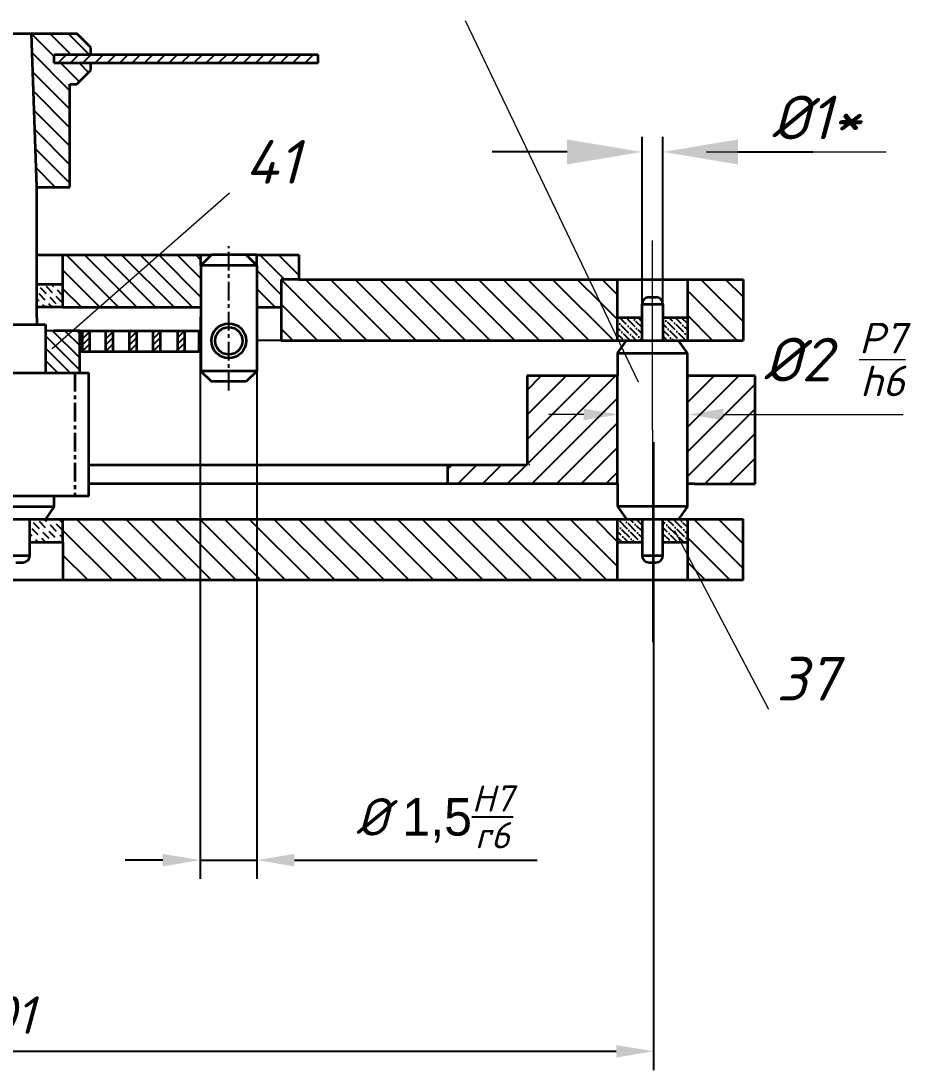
# Model space of a CAD drawing. Extents: x 1996 to 2593, y 74 to 494.
# Drawn here: x 2180.6 to 2240, y 182.6 to 252.6 of the extents above; entities that cross this region are included whole.
import ezdxf

# ---------------------------------------------------------------- set-up
doc = ezdxf.new("R2010")
doc.units = 0
doc.header["$MEASUREMENT"] = 0
for name, pattern in [('AUDIT_D_100420100805-0', [0]), ('CENTER', [2, 1.25, -0.25, 0.25, -0.25]), ('THIN', [0])]:
    doc.linetypes.add(name, pattern=pattern)
doc.layers.get('0').update_dxf_attribs({"linetype": 'CONTINUOUS'})
doc.layers.get('DEFPOINTS').update_dxf_attribs({"linetype": 'CONTINUOUS'})
doc.layers.add('ОСНОВНОЙ', color=7, linetype='CONTINUOUS')
doc.dimstyles.get("Standard").update_dxf_attribs({"dimtxt": 3, "dimasz": 3, "dimexe": 2.5, "dimexo": 2.5, "dimgap": 1.5, "dimtad": 0, "dimtih": 1, "dimtoh": 1, "dimdec": 4, "dimzin": 0, "dimdsep": 46, "dimtxsty": 'Standard', "dimcen": -3, "dimdle": 1.25, "dimadec": 0, "dimazin": 0, "dimtfac": 0.75, "dimtdec": 4, "dimtofl": 0, "dimtmove": 0, "dimatfit": 3, "dimfxl": 1, "dimtvp": 1.5, "dimtolj": 1, "dimtzin": 0, "dimarcsym": 0})
pattern_1 = [(135, (1970.6293, -359.4823), (-0.8238175, -0.8238175), [])]

# ---------------------------------------------------------------- blocks, each defined once
blk = doc.blocks.new('*D0')
at = {"color": 0, "lineweight": -2, "transparency": 16777216}
for p, q in [((2222.045, 232.82), (2222.045, 244.862)), ((2223.443, 232.82), (2223.443, 244.862)), ((2217.045, 243.862), (2212.045, 243.862)), ((2228.443, 243.862), (2233.443, 243.862))]:
    blk.add_line(p, q, dxfattribs=at)
at = {"color": 0, "transparency": 16777216}
for points in [[(2217.045, 244.695), (2217.045, 243.029), (2222.045, 243.862)], [(2228.443, 244.695), (2228.443, 243.029), (2223.443, 243.862)]]:
    blk.add_solid(points, dxfattribs=at)
at = {"layer": 'DEFPOINTS', "color": 0, "transparency": 16777216}
for p in [(2222.045, 243.862), (2222.045, 232.82), (2223.443, 232.82)]:
    blk.add_point(p, dxfattribs=at)
blk = doc.blocks.new('*D11')
at = {"color": 0, "lineweight": -2, "transparency": 16777216}
for p, q in [((2129.255, 224.495), (2129.255, 182.591)), ((2222.822, 224.495), (2222.822, 182.591)), ((2131.755, 183.841), (2220.322, 183.841))]:
    blk.add_line(p, q, dxfattribs=at)
at = {"color": 0, "transparency": 16777216}
for points in [[(2131.755, 184.258), (2131.755, 183.425), (2129.255, 183.841)], [(2220.322, 184.258), (2220.322, 183.425), (2222.822, 183.841)]]:
    blk.add_solid(points, dxfattribs=at)
at = {"layer": 'DEFPOINTS', "color": 0, "transparency": 16777216}
for p in [(2129.255, 225.12), (2222.822, 225.12), (2222.822, 183.841)]:
    blk.add_point(p, dxfattribs=at)
at = {"color": 0, "transparency": 16777216, "insert": (2176.038, 185.966), "char_height": 2.5, "attachment_point": 5}
blk.add_mtext('\\A1;40{\\fISOCPEUR|b0|i1|c204|p34;\\C0;%%P0,01}', dxfattribs=at)
blk = doc.blocks.new('*D12')
at = {"color": 0, "lineweight": -2, "transparency": 16777216}
for p, q in [((2192.57, 232.858), (2192.57, 195.348)), ((2196.357, 232.858), (2196.357, 195.348)), ((2190.07, 196.598), (2187.57, 196.598)), ((2192.57, 196.598), (2196.357, 196.598)), ((2198.857, 196.598), (2215.045, 196.598))]:
    blk.add_line(p, q, dxfattribs=at)
at = {"color": 0, "transparency": 16777216}
for points in [[(2190.07, 197.015), (2190.07, 196.182), (2192.57, 196.598)], [(2198.857, 197.015), (2198.857, 196.182), (2196.357, 196.598)]]:
    blk.add_solid(points, dxfattribs=at)
at = {"layer": 'DEFPOINTS', "color": 0, "transparency": 16777216}
for p in [(2192.57, 233.483), (2196.357, 233.483), (2196.357, 196.598)]:
    blk.add_point(p, dxfattribs=at)
at = {"color": 0, "transparency": 16777216, "insert": (2208.201, 199.485), "char_height": 2.5, "attachment_point": 5}
blk.add_mtext('\\A1;{\\fISOCPEUR|b0|i1|c204|p34;\\C0;%%C} 1,5{\\fISOCPEUR|b0|i1|c204|p34;\\H0.7x;\\C0;\\SH7/r6;}', dxfattribs=at)

msp = doc.modelspace()

# ---------------------------------------------------------------- hatches: boundary and pattern name
h = msp.add_hatch()
h.set_pattern_fill('ANSI31', color=256, scale=9.320431, angle=90, style=0)
h.set_pattern_definition(pattern_1)
h.paths.add_polyline_path([(2212.96485, 231.28233), (2220.41425, 231.28233), (2220.41425, 231.40717), (2218.52436, 235.36002), (2211.83945, 235.36002), (2199.13982, 235.36002), (2197.97477, 235.36002), (2197.97477, 231.28233)])
h = msp.add_hatch()
h.set_pattern_fill('ANSI31', color=256, scale=9.320431, angle=90, style=0)
h.set_pattern_definition(pattern_1)
h.paths.add_polyline_path([(2220.41425, 235.36002), (2218.52436, 235.36002), (2220.41425, 231.40717)])
h.paths.add_polyline_path([(2225.07446, 235.36002), (2225.07446, 231.28233), (2228.79219, 231.28233), (2228.79219, 235.36002)])
h = msp.add_hatch()
h.set_pattern_fill('ANSI36', color=256, scale=2.330108, angle=90, style=0)
h.set_pattern_definition([(135, (1962.0305, -359.67532), (-0.5663745, 0.15446577), [0.72815864, -0.14563173, 0, -0.14563173])])
h.paths.add_polyline_path([(2225.07446, 232.8202), (2223.44339, 232.8202), (2223.44339, 231.28233), (2225.07446, 231.28233)])
h.paths.add_polyline_path([(2222.04532, 232.8202), (2220.41425, 232.8202), (2220.41425, 231.28233), (2222.04532, 231.28233)])
h.paths.add_polyline_path([(2222.04532, 219.35218), (2220.41425, 219.35218), (2220.41425, 217.81431), (2222.04532, 217.81431)])
h.paths.add_polyline_path([(2223.44339, 219.35218), (2223.44339, 217.81431), (2225.07446, 217.81431), (2225.07446, 219.35218)])
h = msp.add_hatch()
h.set_pattern_fill('ANSI31', color=256, scale=9.320431, style=0)
h.set_pattern_definition([(45, (1905.1434, -364.648), (-0.8238175, 0.8238175), [])])
h.paths.add_polyline_path([(2219.85502, 221.70559), (2220.41425, 221.70559), (2220.41425, 228.92892), (2219.85502, 228.92892), (2215.68413, 228.92892), (2214.37334, 228.92892), (2214.37334, 222.98714), (2209.07907, 222.98714), (2209.07907, 221.70559), (2215.68413, 221.70559)])
h.paths.add_polyline_path([(2225.07446, 221.70559), (2225.54049, 221.70559), (2229.58588, 221.70559), (2229.58588, 228.92892), (2225.54049, 228.92892), (2225.07446, 228.92892)])
h = msp.add_hatch()
h.set_pattern_fill('ANSI31', color=256, scale=9.320431, angle=90, style=0)
h.set_pattern_definition(pattern_1)
h.paths.add_polyline_path([(2199.88794, 219.35218), (2183.4116, 219.35218), (2183.4116, 217.81431), (2183.4116, 215.27449), (2220.41425, 215.27449), (2220.41425, 219.35218)])
h = msp.add_hatch()
h.set_pattern_fill('ANSI31', color=256, scale=9.320431, angle=90, style=0)
h.set_pattern_definition(pattern_1)
h.paths.add_polyline_path([(2228.79219, 219.35218), (2225.07446, 219.35218), (2225.07446, 216.97254), (2225.96795, 215.27449), (2228.79219, 215.27449)])
h.paths.add_polyline_path([(2225.07446, 216.97254), (2225.07446, 215.27449), (2225.96795, 215.27449)])

# ---------------------------------------------------------------- linework, layer by layer
at = {"lineweight": 15}
for p, q in [((2221.80556, 228.49713), (2210.28022, 252.60323)), ((2182.70646, 230.74348), (2194.52151, 241.12957)), ((2222.74436, 225.31725), (2222.74436, 237.96349)), ((2222.74436, 225.31725), (2222.74436, 211.14146)), ((2224.22269, 218.59133), (2230.49323, 206.67425))]:
    msp.add_line(p, q, dxfattribs=at)
at = {"lineweight": 35}
for p, q in [((2176.65428, 251.76397), (2184.34364, 251.76397)), ((2220.41425, 228.92985), (2214.36715, 228.91977)), ((2214.37334, 228.92892), (2214.37334, 222.98714)), ((2220.41425, 221.70559), (2220.41425, 228.92892)), ((2225.07446, 221.70559), (2225.07446, 228.92892)), ((2209.07907, 222.98714), (2209.07907, 221.70559)), ((2219.85502, 221.70559), (2215.68413, 221.70559))]:
    msp.add_line(p, q, dxfattribs=at)
at = {"color": 0, "lineweight": 15}
for p, q in [((2226.35602, 243.86189), (2238.34368, 243.86156)), ((2218.15448, 226.34589), (2215.82437, 226.34679)), ((2227.47525, 226.3423), (2239.4629, 226.34196))]:
    msp.add_line(p, q, dxfattribs=at)
at = {"color": 0, "lineweight": 35}
for q in [(2183.4116, 219.35218), (2183.4116, 215.27449)]:
    msp.add_line((2183.4116, 217.81431), q, dxfattribs=at)
at = {"color": 0, "lineweight": 15}
for points in [[(2218.15433, 225.95754), (2218.15463, 226.73424), (2220.48459, 226.34499)], [(2227.4751, 225.95394), (2227.4754, 226.73065), (2225.14514, 226.34319)]]:
    msp.add_solid(points, dxfattribs=at)
at = {"layer": 'ОСНОВНОЙ', "color": 0, "linetype": 'Continuous', "lineweight": 35}
for p, q in [((2181.66401, 241.5115), (2181.30599, 251.76397)), ((2185.27568, 250.83193), (2184.34364, 251.76397)), ((2185.27568, 250.36591), (2185.27568, 250.83193)), ((2182.82907, 250.36591), (2200.42138, 250.36591)), ((2182.82907, 249.78338), (2182.82907, 250.36591)), ((2200.42138, 250.36591), (2200.42138, 249.78338)), ((2200.42138, 249.78338), (2182.82907, 249.78338)), ((2184.34364, 248.38532), (2185.27568, 249.31736)), ((2185.27568, 249.31736), (2185.27568, 249.78338)), ((2183.87762, 248.38532), (2184.34364, 248.38532)), ((2183.87762, 241.5115), (2183.87762, 248.38532)), ((2181.66401, 241.5115), (2183.87762, 241.5115)), ((2181.66401, 232.8202), (2181.66401, 241.5115)), ((2181.66401, 236.99109), (2192.61552, 236.99109)), ((2183.4116, 233.49593), (2183.4116, 236.99109)), ((2192.61552, 236.99109), (2193.31455, 236.99109)), ((2192.61552, 236.29206), (2193.31455, 236.99109)), ((2192.61552, 236.29206), (2192.61552, 236.99109)), ((2195.64466, 236.99109), (2193.31455, 236.99109)), ((2196.34369, 236.99109), (2195.64466, 236.99109)), ((2196.34369, 236.29206), (2195.64466, 236.99109)), ((2196.34369, 236.99109), (2199.13982, 236.99109)), ((2196.34369, 236.29206), (2196.34369, 236.99109)), ((2199.13982, 236.99109), (2199.13982, 235.36002)), ((2196.34369, 236.29206), (2192.61552, 236.29206)), ((2192.61552, 236.29206), (2192.61552, 229.23183)), ((2192.61552, 236.29206), (2192.61552, 229.23183)), ((2196.34369, 236.29206), (2196.34369, 229.23183)), ((2196.34369, 236.29206), (2196.34369, 229.23183)), ((2199.13982, 235.36002), (2212.96485, 235.36002)), ((2211.83945, 235.36002), (2228.79219, 235.36002)), ((2220.41425, 231.28233), (2220.41425, 235.36002)), ((2225.07446, 235.36002), (2225.07446, 231.28233)), ((2228.79219, 235.36002), (2228.79219, 231.28233)), ((2181.66401, 235.0338), (2183.4116, 235.0338)), ((2222.51135, 234.17166), (2222.97737, 234.17166)), ((2183.4116, 233.49593), (2181.66401, 233.49593)), ((2183.4116, 233.49593), (2192.61552, 233.49593)), ((2196.34369, 233.49593), (2197.97477, 233.49593)), ((2222.04532, 231.28233), (2222.04532, 233.70564)), ((2223.44339, 233.70564), (2223.44339, 231.28233)), ((2181.66401, 232.8202), (2181.66401, 232.35418)), ((2181.66401, 232.8202), (2181.66401, 232.35418)), ((2220.41425, 232.8202), (2222.04532, 232.8202)), ((2223.44339, 232.8202), (2225.07446, 232.8202)), ((2178.75138, 232.35418), (2182.24654, 232.35418)), ((2178.75138, 232.35418), (2182.24654, 232.35418)), ((2182.24654, 232.35418), (2182.24654, 229.11533)), ((2182.24654, 232.35418), (2182.24654, 229.11533)), ((2184.53005, 231.93476), (2182.82907, 231.93476)), ((2184.53005, 231.93476), (2182.82907, 231.93476)), ((2184.53005, 231.93476), (2192.61552, 231.93476)), ((2184.53005, 229.11533), (2184.53005, 231.93476)), ((2197.97477, 231.28233), (2212.96485, 231.28233)), ((2211.83945, 231.28233), (2228.79219, 231.28233)), ((2220.41425, 230.44349), (2221.00161, 231.28233)), ((2225.07446, 230.44349), (2224.4871, 231.28233)), ((2184.53005, 230.53669), (2192.61552, 230.53669)), ((2220.41425, 230.44349), (2220.41425, 228.92892)), ((2220.41425, 230.44349), (2225.07446, 230.44349)), ((2225.07446, 228.92892), (2225.07446, 230.44349)), ((2178.75138, 229.11533), (2185.14461, 229.11533)), ((2185.14461, 220.89005), (2185.14461, 229.11533)), ((2196.34369, 229.23183), (2192.61552, 229.23183)), ((2192.61552, 229.23183), (2193.31455, 228.5328)), ((2196.34369, 229.23183), (2195.64466, 228.5328)), ((2195.64466, 228.5328), (2193.31455, 228.5328)), ((2225.54049, 228.92892), (2225.07446, 228.92892)), ((2229.58588, 228.92892), (2225.54049, 228.92892)), ((2229.58588, 221.70559), (2229.58588, 228.92892)), ((2185.14461, 222.98714), (2214.37334, 222.98714)), ((2215.68413, 221.70559), (2185.14461, 221.70559)), ((2220.41425, 221.70559), (2219.85502, 221.70559)), ((2220.41425, 221.70559), (2220.41425, 220.19102)), ((2225.54049, 221.70559), (2225.07446, 221.70559)), ((2225.07446, 220.19102), (2225.07446, 221.70559)), ((2225.54049, 221.70559), (2229.58588, 221.70559)), ((2185.14461, 220.89005), (2175.85331, 220.89005)), ((2182.82907, 220.19102), (2182.82907, 220.89005)), ((2178.16885, 220.19102), (2182.82907, 220.19102)), ((2182.82907, 220.19102), (2182.24171, 219.35218)), ((2220.41425, 220.19102), (2221.00161, 219.35218)), ((2225.07446, 220.19102), (2220.41425, 220.19102)), ((2225.07446, 220.19102), (2224.4871, 219.35218)), ((2177.58633, 219.35218), (2183.4116, 219.35218)), ((2181.19799, 216.92886), (2181.19799, 219.35218)), ((2183.4116, 219.35218), (2199.88794, 219.35218)), ((2199.88794, 219.35218), (2220.41425, 219.35218)), ((2220.41425, 219.35218), (2225.07446, 219.35218)), ((2220.41425, 215.27449), (2220.41425, 219.35218)), ((2222.04532, 219.35218), (2222.04532, 216.92886)), ((2223.44339, 216.92886), (2223.44339, 219.35218)), ((2225.07446, 219.35218), (2228.79219, 219.35218)), ((2225.07446, 219.35218), (2225.07446, 215.27449)), ((2228.79219, 215.27449), (2228.79219, 219.35218)), ((2181.19799, 217.81431), (2183.4116, 217.81431)), ((2220.41425, 217.81431), (2222.04532, 217.81431)), ((2223.44339, 217.81431), (2225.07446, 217.81431)), ((2180.26595, 216.46284), (2180.73197, 216.46284)), ((2222.51135, 216.46284), (2222.97737, 216.46284)), ((2228.79219, 215.27449), (2177.60785, 215.27449))]:
    msp.add_line(p, q, dxfattribs=at)
at = {"layer": 'ОСНОВНОЙ', "color": 0, "linetype": 'Continuous'}
for p, q in [((2182.82907, 250.23225), (2181.3063, 251.75501)), ((2183.93113, 250.36591), (2182.53307, 251.76397)), ((2185.16686, 250.36591), (2183.76879, 251.76397)), ((2183.87762, 247.94797), (2181.35102, 250.47457)), ((2183.65288, 250.36591), (2183.07035, 249.78338)), ((2184.47669, 250.36591), (2183.89417, 249.78338)), ((2185.30051, 250.36591), (2184.71799, 249.78338)), ((2186.12433, 250.36591), (2185.5418, 249.78338)), ((2186.94815, 250.36591), (2186.36562, 249.78338)), ((2187.77196, 250.36591), (2187.18944, 249.78338)), ((2188.59578, 250.36591), (2188.01326, 249.78338)), ((2189.4196, 250.36591), (2188.83707, 249.78338)), ((2190.24342, 250.36591), (2189.66089, 249.78338)), ((2191.06723, 250.36591), (2190.48471, 249.78338)), ((2191.89105, 250.36591), (2191.30853, 249.78338)), ((2192.71487, 250.36591), (2192.13234, 249.78338)), ((2193.53869, 250.36591), (2192.95616, 249.78338)), ((2194.3625, 250.36591), (2193.77998, 249.78338)), ((2195.18632, 250.36591), (2194.60379, 249.78338)), ((2196.01014, 250.36591), (2195.42761, 249.78338)), ((2196.83396, 250.36591), (2196.25143, 249.78338)), ((2197.65777, 250.36591), (2197.07525, 249.78338)), ((2198.48159, 250.36591), (2197.89906, 249.78338)), ((2199.30541, 250.36591), (2198.72288, 249.78338)), ((2200.12923, 250.36591), (2199.5467, 249.78338)), ((2184.50982, 248.5515), (2183.27793, 249.78338)), ((2185.12768, 249.16936), (2184.51366, 249.78338)), ((2200.42138, 249.83425), (2200.37052, 249.78338)), ((2183.87762, 246.71225), (2181.39573, 249.19413)), ((2183.87762, 245.47652), (2181.44044, 247.91369)), ((2183.87762, 244.24079), (2181.48516, 246.63325)), ((2183.87762, 243.00507), (2181.52987, 245.35281)), ((2183.87762, 241.76934), (2181.57459, 244.07237)), ((2182.89973, 241.5115), (2181.6193, 242.79193)), ((2187.11877, 233.49593), (2183.6236, 236.99109)), ((2188.35449, 233.49593), (2184.85933, 236.99109)), ((2189.59022, 233.49593), (2186.09506, 236.99109)), ((2190.82594, 233.49593), (2187.33078, 236.99109)), ((2192.06167, 233.49593), (2188.56651, 236.99109)), ((2192.61552, 234.17781), (2189.80223, 236.99109)), ((2192.61552, 235.41353), (2191.03796, 236.99109)), ((2192.61552, 236.64926), (2192.27369, 236.99109)), ((2198.18678, 235.36002), (2196.5557, 236.99109)), ((2199.13982, 235.6427), (2197.79143, 236.99109)), ((2199.13982, 236.87842), (2199.02715, 236.99109)), ((2185.88304, 233.49593), (2183.4116, 235.96737)), ((2197.97477, 234.3363), (2196.34369, 235.96737)), ((2182.31277, 234.38505), (2181.90704, 234.79078)), ((2182.7185, 234.46611), (2182.31277, 234.87184)), ((2182.79882, 234.8711), (2182.63612, 235.0338)), ((2183.4116, 234.25833), (2183.04185, 234.62807)), ((2183.20455, 234.95217), (2183.12292, 235.0338)), ((2184.64731, 233.49593), (2183.4116, 234.73165)), ((2197.57941, 233.49593), (2196.34369, 234.73165)), ((2181.82672, 233.89899), (2181.66401, 234.0617)), ((2182.23245, 233.98006), (2181.82672, 234.38579)), ((2182.96153, 233.73629), (2182.5558, 234.14202)), ((2183.36726, 233.81736), (2182.96153, 234.22309)), ((2181.74447, 233.49593), (2181.66401, 233.57639)), ((2182.22978, 233.49593), (2182.06974, 233.65597)), ((2182.71658, 233.49593), (2182.47547, 233.73703)), ((2196.42665, 233.49593), (2196.34369, 233.41297)), ((2182.82907, 231.93476), (2182.24654, 231.93476)), ((2182.82907, 231.93476), (2182.24654, 231.93476)), ((2184.53005, 230.12708), (2182.72237, 231.93476)), ((2184.53005, 230.12708), (2182.72237, 231.93476)), ((2184.53005, 230.9509), (2183.54619, 231.93476)), ((2184.53005, 230.9509), (2183.54619, 231.93476)), ((2184.53005, 231.77472), (2184.37001, 231.93476)), ((2184.53005, 231.77472), (2184.37001, 231.93476)), ((2184.53005, 229.11533), (2184.53005, 231.93476)), ((2184.83841, 231.93476), (2184.70961, 231.80595)), ((2185.17563, 231.86007), (2184.70961, 231.39405)), ((2186.41518, 231.93476), (2186.28637, 231.80595)), ((2186.7524, 231.86007), (2186.28637, 231.39405)), ((2187.98202, 231.93476), (2187.85321, 231.80595)), ((2188.31923, 231.86007), (2187.85321, 231.39405)), ((2189.57224, 231.93476), (2189.44343, 231.80595)), ((2189.90945, 231.86007), (2189.44343, 231.39405)), ((2191.1246, 231.93476), (2191.05435, 231.8645)), ((2191.52037, 231.91861), (2191.05435, 231.45259)), ((2192.54075, 231.93476), (2192.4705, 231.8645)), ((2184.53005, 229.30327), (2182.24654, 231.58677)), ((2184.53005, 229.30327), (2182.24654, 231.58677)), ((2185.17563, 231.44816), (2184.70961, 230.98214)), ((2186.7524, 231.44816), (2186.28637, 230.98214)), ((2188.31923, 231.44816), (2187.85321, 230.98214)), ((2189.90945, 231.44816), (2189.44343, 230.98214)), ((2191.52037, 231.50671), (2191.05435, 231.04068)), ((2191.52037, 231.0948), (2191.05435, 230.62878)), ((2192.61552, 231.59762), (2192.4705, 231.45259)), ((2192.61552, 231.18571), (2192.4705, 231.04068)), ((2197.97477, 231.28233), (2196.34369, 231.28233)), ((2197.97477, 231.28233), (2196.34369, 231.28233)), ((2183.89417, 229.11533), (2182.24654, 230.76295)), ((2183.89417, 229.11533), (2182.24654, 230.76295)), ((2185.17563, 231.03625), (2184.70961, 230.57023)), ((2185.17563, 230.62434), (2185.08798, 230.53669)), ((2186.7524, 231.03625), (2186.28637, 230.57023)), ((2186.7524, 230.62434), (2186.66475, 230.53669)), ((2186.86015, 230.55367), (2186.84318, 230.53669)), ((2188.31923, 231.03625), (2187.85321, 230.57023)), ((2188.31923, 230.62434), (2188.23159, 230.53669)), ((2189.90945, 231.03625), (2189.44343, 230.57023)), ((2189.90945, 230.62434), (2189.82181, 230.53669)), ((2191.52037, 230.68289), (2191.37417, 230.53669)), ((2192.61552, 230.7738), (2192.4705, 230.62878)), ((2183.07035, 229.11533), (2182.24654, 229.93914)), ((2183.07035, 229.11533), (2182.24654, 229.93914)), ((2215.68413, 228.92892), (2214.37334, 228.92892)), ((2214.56095, 222.98714), (2214.51908, 222.98714)), ((2182.25248, 218.78449), (2181.84675, 219.19022)), ((2182.3328, 219.18947), (2182.1701, 219.35218)), ((2182.73853, 219.27054), (2182.65689, 219.35218)), ((2183.4116, 219.08278), (2183.1422, 219.35218)), ((2181.76643, 218.29844), (2181.3607, 218.70417)), ((2181.84675, 218.70342), (2181.44102, 219.10915)), ((2182.4955, 218.05466), (2182.08977, 218.46039)), ((2182.90123, 218.13573), (2182.4955, 218.54146)), ((2182.98156, 218.54072), (2182.57583, 218.94645)), ((2183.38729, 218.62178), (2182.98156, 219.02751)), ((2181.3607, 218.21737), (2181.19799, 218.38007)), ((2181.27845, 217.81431), (2181.19799, 217.89477)), ((2181.76376, 217.81431), (2181.60372, 217.97434)), ((2182.25056, 217.81431), (2182.00945, 218.05541)), ((2183.22266, 217.81431), (2183.14426, 217.89271)), ((2183.4116, 218.11068), (2183.22458, 218.29769))]:
    msp.add_line(p, q, dxfattribs=at)
at = {"layer": 'ОСНОВНОЙ', "color": 0, "linetype": 'CENTER'}
msp.add_line((2194.47961, 227.95027), (2194.47961, 237.57362), dxfattribs=at)
msp.add_line((2194.47961, 227.95027), (2194.47961, 237.57362), dxfattribs=at)
at = {"layer": 'ОСНОВНОЙ', "color": 0, "linetype": 'AUDIT_D_100420100805-0', "lineweight": 35}
for p, q in [((2197.97477, 235.36002), (2197.97477, 231.28233)), ((2199.13982, 235.36002), (2197.97477, 235.36002))]:
    msp.add_line(p, q, dxfattribs=at)
at = {"layer": 'ОСНОВНОЙ', "color": 0, "linetype": 'THIN', "lineweight": 35}
for p, q in [((2222.04532, 233.70564), (2223.44339, 233.70564)), ((2184.70961, 230.53669), (2184.70961, 231.93476)), ((2185.17563, 231.93476), (2185.17563, 230.53669)), ((2186.28637, 230.53669), (2186.28637, 231.93476)), ((2186.7524, 231.93476), (2186.7524, 230.53669)), ((2187.85321, 230.53669), (2187.85321, 231.93476)), ((2188.31923, 231.93476), (2188.31923, 230.53669)), ((2189.44343, 230.53669), (2189.44343, 231.93476)), ((2189.90945, 231.93476), (2189.90945, 230.53669)), ((2191.05435, 231.93476), (2191.05435, 230.53669)), ((2191.52037, 231.93476), (2191.52037, 230.53669)), ((2192.4705, 231.93476), (2192.4705, 230.53669)), ((2179.79993, 216.92886), (2181.19799, 216.92886)), ((2222.04532, 216.92886), (2223.44339, 216.92886))]:
    msp.add_line(p, q, dxfattribs=at)
at = {"layer": 'ОСНОВНОЙ', "color": 0, "linetype": 'CENTER', "lineweight": 35}
msp.add_line((2184.21257, 229.11533), (2184.21257, 220.89005), dxfattribs=at)
at = {"layer": 'ОСНОВНОЙ', "color": 0, "linetype": 'THIN', "lineweight": 35}
for radius in [1.16505, 1.16505, 0.90874, 0.90874]:
    msp.add_circle((2194.47961, 231.25903), radius, dxfattribs=at)
at = {"layer": 'ОСНОВНОЙ', "color": 0, "linetype": 'Continuous', "lineweight": 35}
for centre, start, end in [((2222.51135, 233.70564), 90, 180), ((2222.97737, 233.70564), 0, 90), ((2180.73197, 216.92886), 270, 0), ((2222.51135, 216.92886), 180, 270), ((2222.97737, 216.92886), 270, 0)]:
    msp.add_arc(centre, 0.46602, start, end, dxfattribs=at)

# ---------------------------------------------------------------- texts
at = {"color": 0, "lineweight": 15, "char_height": 2.9126346, "attachment_point": 5}
for s, insert, width in [('\\A1;{\\fISOCPEUR|b0|i1|c204|p34;%%C1*}', (2233.67629, 246.16079), 21.6322543), ('\\A1;{\\fISOCPEUR|b0|i1|c204|p34;%%C2 \\H0.7x;\\SP7/h6;}', (2234.89663, 230.00568), 21.6322543), ('\\A1;{\\fISOCPEUR|b0|i1|c0|p34;37}', (2233.05245, 208.70366), 30.0431919)]:
    msp.add_mtext(s, dxfattribs=dict(at, insert=insert, width=width))
at = {"color": 0, "insert": (2197.39084, 243.19939), "char_height": 2.9126346, "width": 30.0431919, "attachment_point": 5}
msp.add_mtext('\\A1;{\\fISOCPEUR|b0|i1|c0|p34;41}', dxfattribs=at)

# ---------------------------------------------------------------- dimensions: what is measured, and where the dimension line sits
at = {"lineweight": 15}
dim = msp.add_linear_dim(base=(2222.04532, 243.86189), p1=(2223.44339, 232.8202), p2=(2222.04532, 232.8202), text=' ', dimstyle='Standard', override={"dimtxt": 5, "dimasz": 5, "dimexe": 1, "dimexo": 0, "dimgap": 0.09, "dimtad": 1, "dimtih": 0, "dimdec": 2, "dimrnd": 0.01, "dimtdec": 2, "dimtmove": 2}, dxfattribs=at)
dim.commit()
dim.dimension.update_dxf_attribs({"geometry": '*D0', "text_midpoint": (2222.74436, 243.86189)})
for base, p1, p2, text, picture, middle in [((2196.3574, 196.59826), (2192.56986, 233.48287), (2196.3574, 233.48287), '{\\fISOCPEUR|b0|i1|c204|p34;\\C0;%%C} 1,5{\\fISOCPEUR|b0|i1|c204|p34;\\H0.7x;\\C0;\\SH7/r6;}', '*D12', (2208.20115, 199.48453)), ((2222.822, 183.84143), (2129.25459, 225.11962), (2222.822, 225.11962), '40{\\fISOCPEUR|b0|i1|c204|p34;\\C0;%%P0,01}', '*D11', (2176.0383, 185.96643))]:
    dim = msp.add_linear_dim(base=base, p1=p1, p2=p2, text=text, dimstyle='Standard', override={"dimtxt": 2.5, "dimasz": 2.5, "dimexe": 1.25, "dimexo": 0.625, "dimgap": 0.625, "dimtad": 1, "dimtih": 0, "dimtoh": 0, "dimzin": 8, "dimlunit": 6, "dimcen": 2.5, "dimtofl": 1, "dimtvp": 0})
    dim.commit()
    dim.dimension.update_dxf_attribs({"geometry": picture, "text_midpoint": middle})

doc.saveas('drawing.dxf')
